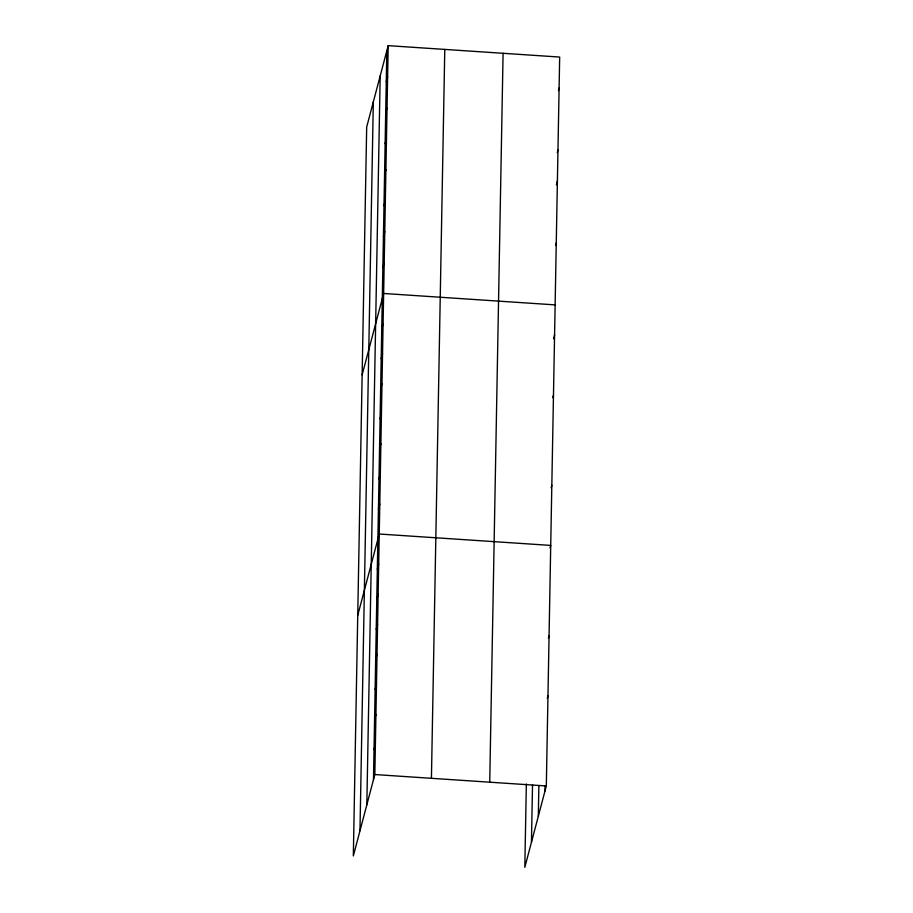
<?xml version="1.0" encoding="UTF-8"?>
<svg xmlns="http://www.w3.org/2000/svg" width="913" height="913" viewBox="0 0 913 913"><rect width="100%" height="100%" fill="white"/><g stroke="black" fill="none" stroke-linecap="round" stroke-linejoin="round"><path stroke-width="1.37" d="M359.973 830.773L373.326 101.879M366.832 804.844L380.185 75.95M373.474 779.668L386.838 50.774M388.185 45.65L366.684 127.044L353.331 855.938L374.832 774.544L388.185 45.65L559.669 57.063L546.316 785.956L524.815 867.35L526.345 783.982M431.427 778.31L444.779 49.416M489.733 782.19L503.086 53.296M531.457 842.185L532.519 784.781M538.316 816.245L538.864 786.184M544.97 791.08L545.061 785.614M386.267 81.759L387.626 76.624M385.697 112.733L387.055 107.608M385.126 143.706L386.484 138.582M384.567 174.691L385.914 169.567M383.996 205.665L385.354 200.54M383.426 236.65L384.784 231.514M382.855 267.623L384.213 262.499M362.141 374.878L383.643 293.472L555.127 304.885M381.737 328.669L383.095 323.544M381.189 358.729L382.547 353.605M380.641 388.801L381.999 383.677M380.093 418.873L381.44 413.737M379.534 448.934L380.892 443.809M378.986 479.005L380.344 473.87M378.439 509.066L379.797 503.942M357.736 615.408L379.237 534.014L550.722 545.415L550.048 547.983M377.331 569.198L378.69 564.074M376.784 599.27L378.142 594.146M376.236 629.331L377.594 624.207M375.688 659.403L377.035 654.279M375.129 689.475L376.487 684.339M374.581 719.535L375.939 714.411M374.033 749.607L375.38 744.472M558.425 90.604L559.11 88.036M557.295 152.551L557.969 149.994M556.382 184.814L557.398 180.968M555.595 245.494L556.268 242.926M553.563 338.791L554.579 334.945M552.799 397.646L553.483 395.078M551.155 487.85L551.829 485.282M548.393 638.176L549.078 635.619M547.298 698.319L547.971 695.752M374.832 774.544L546.316 785.956"/></g></svg>
